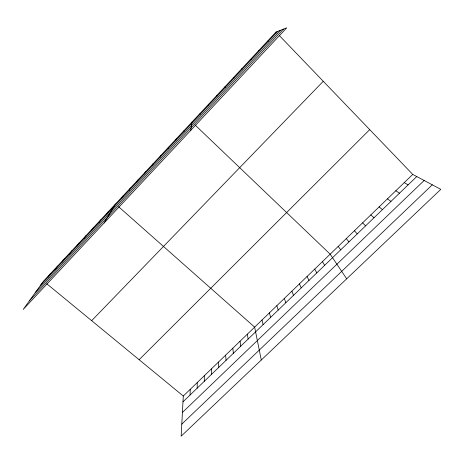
<?xml version="1.0" encoding="UTF-8"?>
<svg xmlns="http://www.w3.org/2000/svg" width="464" height="464" viewBox="0 0 464 464"><rect width="100%" height="100%" fill="white"/><g stroke="black" fill="none" stroke-linecap="round" stroke-linejoin="round"><path stroke-width="0.7" d="M197.177 388.165L197.246 382.562M200.135 114.335L200.152 113.315M190.06 395.021L190.252 389.319M412.745 174.412L183.292 396.036L181.157 436.189L440.8 189.347L412.745 174.412L279.293 35.513M190.745 130.39L191.997 122.049M183.802 131.828L184.138 130.471M175.839 140.36L176.32 138.846M167.922 148.834L168.554 147.169M160.051 157.261L160.84 155.434M152.238 165.631L153.166 163.653M144.466 173.954L145.545 171.819M136.752 182.219L137.965 179.939M129.079 190.437L130.436 188.007M121.452 198.598L122.954 196.023M104.087 222.993L115.513 203.992M106.349 214.78L108.118 211.915M98.867 222.79L100.769 219.791M91.425 230.759L93.467 227.615M84.036 238.676L86.205 235.393M76.688 246.541L78.99 243.13M69.385 254.365L71.816 250.815M62.13 262.137L64.682 258.454M54.914 269.862L57.594 266.052M47.746 277.542L50.541 273.603M275.981 32.068L43.541 281.109L23.2 309.43L286.74 27.811L275.981 32.068L276.927 33.054M40.617 285.174L277.513 31.465M35.258 292.633L280.326 30.351M29.354 300.863L283.458 29.11M91.663 320.682L323.263 81.281M139.136 359.722L369.715 129.624M182.984 401.841L416.765 176.552M182.422 412.455L424.148 180.479M181.801 424.113L432.297 184.817M267.334 41.337L268.679 40.925M258.744 50.541L259.91 50.315M250.206 59.688L251.198 59.647M241.727 68.771L242.544 68.916M233.305 77.795L233.949 78.12M404.26 182.607L408.105 184.898M395.821 190.756L399.498 193.192M387.44 198.853L390.943 201.434M379.105 206.903L382.44 209.624M46.806 283.794L183.292 396.036M118.569 206.695L254.643 327.12L261.278 360.018M370.823 214.902L373.996 217.767M195.037 124.955L330.165 254.173L346.695 278.812M362.593 222.853L365.603 225.852M224.936 86.762L225.411 87.267M354.415 230.753L357.263 233.897M346.283 238.606L348.969 241.883M338.198 246.413L340.733 249.823M322.416 261.661L324.643 265.327M314.708 269.103L316.79 272.896M307.046 276.503L308.983 280.418M216.618 95.671L216.932 96.35M299.431 283.858L301.223 287.9M291.862 291.172L293.503 295.336M284.328 298.445L285.836 302.725M276.846 305.677L278.209 310.074M269.398 312.869L270.628 317.382M262.003 320.015L263.094 324.643M208.359 104.522L208.504 105.369M247.324 334.19L248.147 339.045M240.05 341.22L240.741 346.185M232.818 348.203L233.375 353.278M225.62 355.151L226.055 360.337M218.469 362.065L218.776 367.355M211.352 368.932L211.538 374.332M204.282 375.765L204.334 381.269"/></g></svg>
